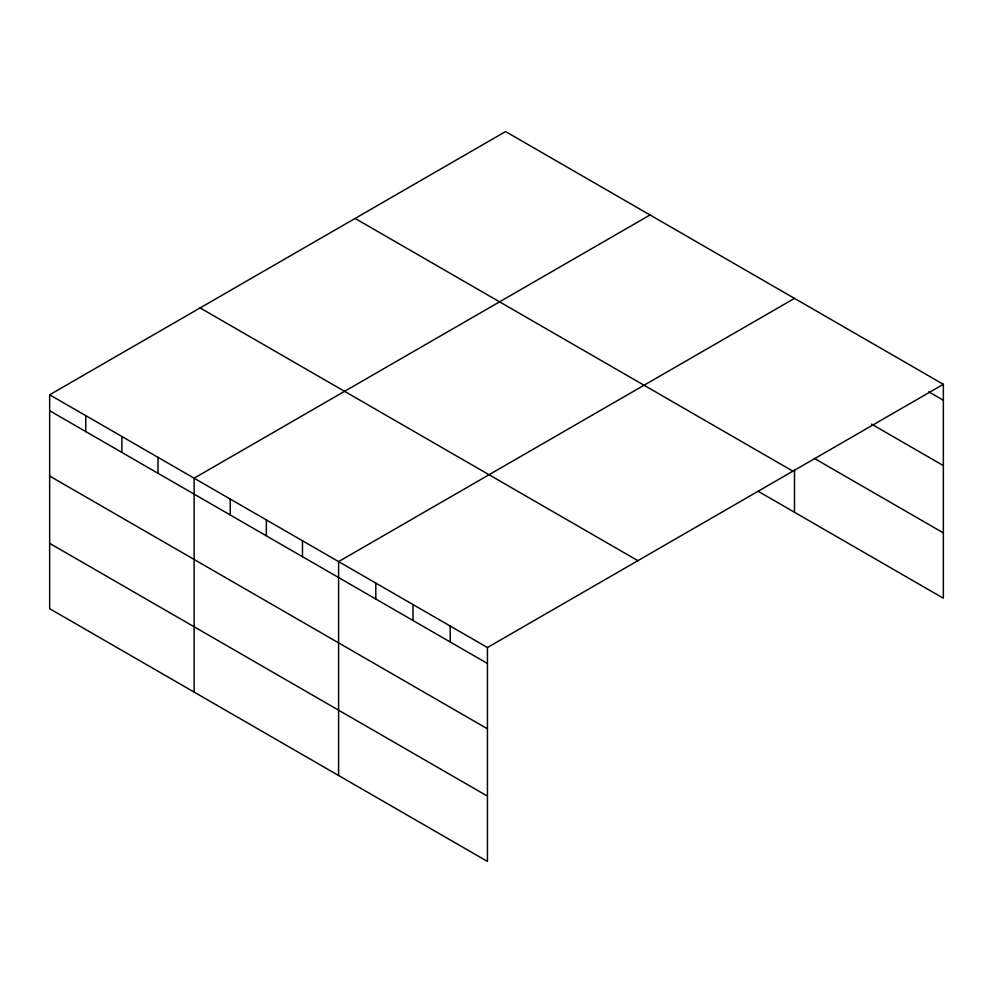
<?xml version="1.0" encoding="UTF-8"?>
<svg xmlns="http://www.w3.org/2000/svg" width="993" height="993" viewBox="0 0 993 993"><rect width="100%" height="100%" fill="white"/><g stroke="black" fill="none" stroke-linecap="round" stroke-linejoin="round"><path stroke-width="1.49" d="M943.35 384.316L505.561 131.572L49.65 394.792L49.65 608.684L487.439 861.428L487.439 647.535L943.35 384.316L943.35 598.208L758.391 491.423M650.03 214.972L194.119 478.192L194.119 692.084M794.499 298.384L338.588 561.604L338.588 775.496M928.728 391.813L943.35 400.253M871.581 424.148L943.35 465.58M814.434 458.456L943.35 532.893M355.109 218.435L792.898 471.179M200.102 307.929L637.891 560.673M49.65 394.792L487.439 647.535M49.65 410.73L487.439 663.473M49.65 476.044L487.439 728.8M49.65 543.357L487.439 796.113M794.499 469.739L794.499 512.276M450.226 626.062L450.226 641.999M413.014 604.576L413.014 620.513M375.801 583.09L375.801 599.027M302.468 540.751L302.468 556.688M266.36 519.898L266.36 535.835M230.239 499.045L230.239 514.982M157.999 457.339L157.999 473.276M121.891 436.486L121.891 452.423M85.77 415.645L85.77 431.583"/></g></svg>
